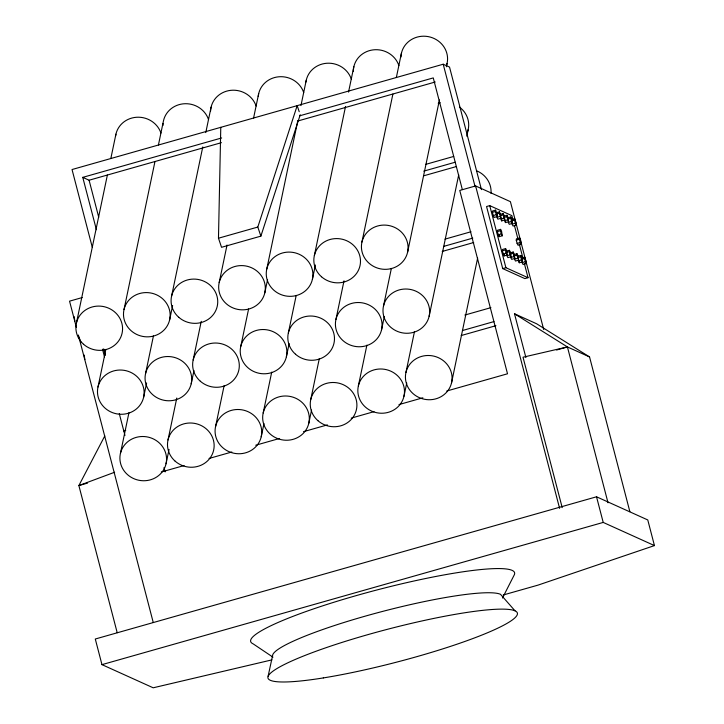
<?xml version="1.0" encoding="UTF-8"?>
<svg xmlns="http://www.w3.org/2000/svg" width="724" height="724" viewBox="0 0 724 724"><rect width="100%" height="100%" fill="white"/><g stroke="black" fill="none" stroke-linecap="round" stroke-linejoin="round"><path stroke-width="1.09" d="M300.243 114.745L260.875 236.142L221.544 247.309L218.476 238.214L220.775 127.333M74.138 316.569L74.844 321.13M84.156 355.022L84.862 359.584M492.284 212.394L492.411 211.046L495.587 210.141L497.388 215.2L497.252 216.548L494.085 217.453L492.284 212.394L495.46 211.499L495.587 210.141M497.288 231.626L497.424 230.268L500.592 229.372L501.56 231.218L502.266 235.78L499.089 236.676L497.288 231.626L500.465 230.721L500.592 229.372M500.085 216.413L496.917 217.318L497.877 219.164L501.053 218.268L499.252 213.209L499.379 211.861L496.212 212.756M499.089 236.676L499.225 235.327M501.053 218.268L500.347 213.707L499.379 211.861M500.003 214.476L503.171 213.571L504.139 215.426L504.845 219.978L501.669 220.883L501.804 219.526M504.845 219.978L503.877 218.132L503.171 213.571M502.302 250.848L502.429 249.499L505.605 248.594L506.565 250.45L507.271 255.002L504.103 255.907L502.302 250.848L505.47 249.952L505.605 248.594M503.795 216.186L506.972 215.29L507.931 217.137L508.637 221.698L505.47 222.594L505.596 221.245M508.637 221.698L506.836 216.639L506.972 215.29M504.103 255.907L504.23 254.549M511.47 221.562L508.293 222.458L509.262 224.313L512.429 223.408L511.47 221.562L510.764 217.001L507.587 217.906M510.103 254.866L506.927 255.771L507.895 257.617L511.072 256.721L510.103 254.866L509.397 250.314L506.23 251.21M512.429 223.408L511.732 218.856L510.764 217.001M515.262 223.273L512.094 224.178L513.054 226.024L516.23 225.128L515.262 223.273L514.556 218.72L511.388 219.616M511.072 256.721L510.366 252.16L509.397 250.314M513.895 256.586L510.728 257.482L511.687 259.337L514.864 258.432L513.895 256.586L513.189 252.024L510.022 252.929M516.23 225.128L516.357 223.77L514.556 218.72M516.266 240.196L516.393 238.848L519.57 237.943L520.529 239.798L521.235 244.35L518.067 245.255L517.099 243.4L516.266 240.196L519.434 239.3L519.57 237.943M514.864 258.432L514.158 253.88L513.189 252.024M517.687 258.296L514.52 259.201L515.479 261.047L518.656 260.151L516.855 255.092L516.99 253.744L513.814 254.64M518.656 260.151L517.95 255.59L516.99 253.744M517.606 256.359L520.782 255.454L521.742 257.31L522.447 261.862L519.28 262.767L519.407 261.409M522.447 261.862L521.488 260.016L520.782 255.454M525.28 261.735L522.104 262.631L523.072 264.477L526.239 263.581L525.28 261.735L524.574 257.174L521.398 258.07M526.239 263.581L526.375 262.224L524.574 257.174M76.418 323.076L107.378 175.054M110.835 158.484L115.921 134.184M97.993 387.005L105.849 349.439M124.012 309.573L154.963 161.552M158.429 144.981L163.506 120.682A23.385 22.073 11.8 0 1 185.154 103.713A23.385 22.073 11.8 0 1 208.521 119.532M120.419 453.477L128.963 412.635M145.578 373.503L153.434 335.936M143.614 397.304A23.385 22.073 11.8 0 0 113.65 370.941A23.385 22.073 11.8 0 0 105.152 408.218A23.385 22.073 11.8 0 0 143.614 397.304L146.619 382.942M171.597 296.071L202.774 146.945M205.779 132.583L211.091 107.179M169.633 319.872A23.385 22.073 11.8 0 0 139.66 293.501A23.385 22.073 11.8 0 0 131.171 330.787A23.385 22.073 11.8 0 0 169.633 319.872L172.629 305.51M168.004 439.975L176.774 398.028M166.04 463.776A23.385 22.073 11.8 0 0 136.076 437.414A23.385 22.073 11.8 0 0 127.578 474.691A23.385 22.073 11.8 0 0 166.04 463.776L169.045 449.432M193.163 360L201.254 321.329M191.199 383.811A23.385 22.073 11.8 0 0 161.235 357.439A23.385 22.073 11.8 0 0 152.737 394.716A23.385 22.073 11.8 0 0 191.199 383.811L193.978 370.543M219.182 282.568L227.037 245.011M253.599 117.976L258.676 93.677M215.589 426.472L224.132 385.63M240.757 346.497L248.613 308.931M266.767 269.066L297.718 121.044M300.958 105.586L306.27 80.174M264.803 292.867A23.385 22.073 11.8 0 0 234.838 266.504A23.385 22.073 11.8 0 0 226.34 303.781A23.385 22.073 11.8 0 0 264.803 292.867L267.572 279.609M263.183 412.97L271.717 372.127M261.219 436.771A23.385 22.073 11.8 0 0 231.246 410.408A23.385 22.073 11.8 0 0 222.748 447.685A23.385 22.073 11.8 0 0 261.219 436.771L263.988 423.531M288.342 332.995L296.197 295.428M286.378 356.805A23.385 22.073 11.8 0 0 256.405 330.434A23.385 22.073 11.8 0 0 247.907 367.72A23.385 22.073 11.8 0 0 286.378 356.805L289.148 343.547M314.352 255.563L345.538 106.437M348.543 92.084L353.855 66.671M312.388 279.364A23.385 22.073 11.8 0 0 282.423 253.002A23.385 22.073 11.8 0 0 273.925 290.279A23.385 22.073 11.8 0 0 312.388 279.364L315.392 265.002M310.768 399.467L319.302 358.624M308.804 423.269A23.385 22.073 11.8 0 0 278.831 396.906A23.385 22.073 11.8 0 0 270.342 434.183A23.385 22.073 11.8 0 0 308.804 423.269L311.573 410.028M335.927 319.492L344.009 280.822M361.937 242.06L392.897 94.039M396.354 77.477L401.44 53.169M358.353 385.964L366.896 345.122M383.512 305.99L391.367 268.423M381.548 329.791A23.385 22.073 11.8 0 0 351.583 303.428A23.385 22.073 11.8 0 0 343.086 340.705A23.385 22.073 11.8 0 0 381.548 329.791L384.317 316.533M407.558 252.359A23.385 22.073 11.8 0 0 377.593 225.997A23.385 22.073 11.8 0 0 369.095 263.274A23.385 22.073 11.8 0 0 407.558 252.359L439.441 99.93M446.364 66.789L447.061 63.477M405.938 372.462L414.481 331.619M403.974 396.263A23.385 22.073 11.8 0 0 374 369.901A23.385 22.073 11.8 0 0 365.511 407.178A23.385 22.073 11.8 0 0 403.974 396.263L406.743 383.023M429.133 316.298A23.385 22.073 11.8 0 0 399.168 289.926A23.385 22.073 11.8 0 0 390.67 327.212A23.385 22.073 11.8 0 0 429.133 316.298L458.708 174.864M466.799 136.193L468.184 129.569M451.559 382.761A23.385 22.073 11.8 0 0 421.594 356.398A23.385 22.073 11.8 0 0 413.096 393.675A23.385 22.073 11.8 0 0 451.559 382.761L477.641 258.043M268.106 676.252L272.785 654.641A118.863 15.72 -14.6 0 1 380.064 612.079A118.863 15.72 -14.6 0 1 500.51 594.314L515.036 610.839M260.875 236.142L257.807 227.055L297.175 105.659L299.22 111.713M502.483 598.033L514.384 574.639A136.365 18.037 -14.6 0 0 373.937 590.748A136.365 18.037 -14.6 0 0 253.138 643.853L272.957 657.157M104.799 435.938L78.871 485.56L117.198 632.704M114.636 472.247L78.871 485.56L87.55 483.098M271.952 659.872L153.189 687.8L101.966 664.641L95.287 639.011L596.531 496.791L647.772 519.95L654.451 545.588L537.977 585.137L503.252 594.983M481.46 189.634L449.532 67.079L443.206 64.219L72.038 169.534L92.274 247.228M96.401 229.707L82.762 177.362L221.662 137.949M299.79 115.777L433.26 77.911L462.337 189.57M82.762 177.362L89.088 180.222L221.472 142.655M297.428 121.107L435.242 82.002M425.495 164.439L453.713 156.438M423.748 171.145L455.215 162.221M423.558 175.851L456.12 166.62M218.476 238.214L257.807 227.055M82.237 297.555L69.549 301.157L76.382 327.393M543.706 329.538L510.402 201.661L475.614 185.941L459.758 190.439L507.515 373.783L446.735 391.023M512.999 219.987L511.868 215.634L489.732 205.625L486.564 206.53L502.728 268.604L524.864 278.604L528.031 277.708L524.348 263.545M497.135 213.815L499.252 213.209M493.116 215.598L496.293 214.702L497.252 216.548M500.927 215.526L503.044 214.928M504.728 217.245L506.836 216.639M503.877 218.132L500.709 219.028L501.669 220.883M507.461 219.254L510.637 218.358M507.678 219.843L504.501 220.748L505.47 222.594M444.952 239.146L470.998 231.752M511.253 220.974L514.429 220.069M443.495 246.441L472.799 238.124M498.13 234.829L501.298 233.924L502.266 235.78M442.228 251.454L473.695 242.522M517.099 243.4L520.266 242.504L521.235 244.35M506.094 252.567L509.271 251.662M503.135 254.052L506.311 253.156L507.271 255.002M509.886 254.278L513.063 253.382M514.737 255.699L516.855 255.092M518.538 257.409L520.646 256.812M521.271 259.427L524.447 258.522M521.488 260.016L518.312 260.912L519.28 262.767M502.728 268.604L505.904 267.699L528.031 277.708M464.862 315.049L490.908 307.655M462.464 330.533L493.94 321.601M123.632 430.916L125.741 430.309M461.188 335.547L495.922 325.691M556.566 350.018L567.426 346.941L589.553 356.941L629.871 511.714M161.298 472.012L184.095 465.55M209.055 458.464L231.843 452.002M255.726 445.224L279.6 438.454M303.474 431.676L327.357 424.898M351.231 418.128L374.018 411.657M398.978 404.58L422.861 397.802M101.966 664.641L603.21 522.42L654.451 545.588M608.024 502.8L567.426 346.941L523.018 357.213L562.204 507.624M525.896 357.547L514.493 313.773L536.629 323.782L589.553 356.941M514.493 313.773L567.426 346.941M80.817 342.199L79.016 337.149M596.531 496.791L603.21 522.42M519.434 239.3L520.266 242.504M514.42 225.435L518.103 239.59M519.244 243.952L522.927 258.106M495.46 211.499L496.293 214.702M500.465 230.721L501.298 233.924M505.47 249.952L506.311 253.156M489.732 205.625L505.904 267.699M475.614 185.941L559.598 508.357M443.206 64.219L475.134 186.774M89.088 180.222L98.745 217.3M164.013 467.541L165.153 471.903M103.668 348.859L105.369 355.375M102.509 349.23L104.5 356.869M119.279 413.621L124.971 435.45M78.373 335.04L153.244 622.477M476.555 170.773A23.385 22.073 11.8 0 1 491.008 193.371M459.459 107.089A23.385 22.073 11.8 0 1 467.668 131.415M438.21 103.197A23.385 22.073 11.8 0 1 440.174 102.736M258.233 96.536A23.385 22.073 11.8 0 1 278.803 76.789A23.385 22.073 11.8 0 1 303.7 92.527M115.578 136.076A23.385 22.073 11.8 0 1 136.555 117.261A23.385 22.073 11.8 0 1 160.936 133.035M353.33 71.459A23.385 22.073 11.8 0 1 372.96 49.902A23.385 22.073 11.8 0 1 398.87 65.522M210.584 110.998A23.385 22.073 11.8 0 1 230.712 90.346A23.385 22.073 11.8 0 1 256.115 106.03M305.926 82.065A23.385 22.073 11.8 0 1 326.895 63.25A23.385 22.073 11.8 0 1 351.285 79.025M400.933 56.997A23.385 22.073 11.8 0 1 428.146 36.598A23.385 22.073 11.8 0 1 446.545 65.323M162.99 125.469A23.385 22.073 11.8 0 1 163.063 123.532M323.347 677.917A128.881 17.05 -14.6 0 0 517.18 614.875A128.881 17.05 -14.6 0 0 337.402 643.898A128.881 17.05 -14.6 0 0 323.347 677.917M317.927 420.68A23.385 22.073 11.8 0 0 356.389 409.766A23.385 22.073 11.8 0 0 326.415 383.403A23.385 22.073 11.8 0 0 317.927 420.68M175.163 461.188A23.385 22.073 11.8 0 0 213.625 450.274A23.385 22.073 11.8 0 0 183.661 423.911A23.385 22.073 11.8 0 0 175.163 461.188M200.322 381.222A23.385 22.073 11.8 0 0 238.784 370.308A23.385 22.073 11.8 0 0 208.82 343.936A23.385 22.073 11.8 0 0 200.322 381.222M295.501 354.217A23.385 22.073 11.8 0 0 333.963 343.303A23.385 22.073 11.8 0 0 303.989 316.931A23.385 22.073 11.8 0 0 295.501 354.217M83.577 344.289A23.385 22.073 11.8 0 0 122.048 333.375A23.385 22.073 11.8 0 0 92.075 307.003A23.385 22.073 11.8 0 0 83.577 344.289M321.51 276.776A23.385 22.073 11.8 0 0 359.973 265.862A23.385 22.073 11.8 0 0 330.008 239.499A23.385 22.073 11.8 0 0 321.51 276.776M178.756 317.284A23.385 22.073 11.8 0 0 217.218 306.37A23.385 22.073 11.8 0 0 187.245 280.007A23.385 22.073 11.8 0 0 178.756 317.284"/></g></svg>
